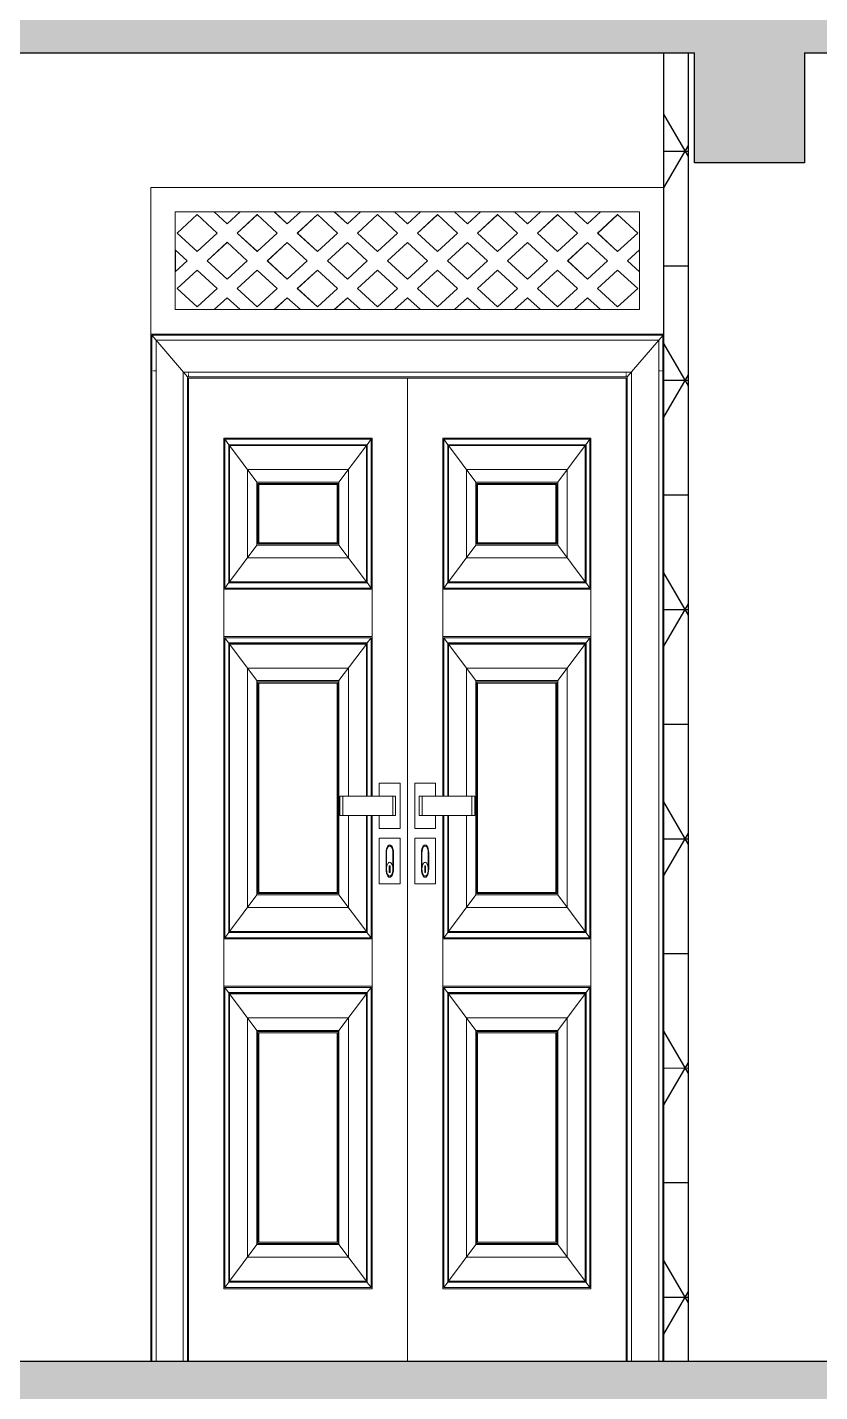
# Model space of a CAD drawing. Header units: inches. Extents: x -5142662 to -4941318, y -3361958 to -3160563.
# Drawn here: x -5010167.6 to -5010102.7, y -3261197.1 to -3261085.5 of the extents above; entities that cross this region are included whole.
import ezdxf

# ---------------------------------------------------------------- set-up
doc = ezdxf.new("R2010")
doc.units = ezdxf.units.IN
doc.header["$LTSCALE"] = 2
doc.header["$MEASUREMENT"] = 0
doc.linetypes.add('CENTER', pattern=[2, 1.25, -0.25, 0.25, -0.25])
doc.layers.get('0').update_dxf_attribs({"linetype": 'CONTINUOUS'})
doc.layers.add('A-Hatch', color=7, linetype='CONTINUOUS')
for name, color, linetype, lineweight in [('Annotate-Bold.w', 187, 'CONTINUOUS', 18), ('Door-Window', 47, 'CONTINUOUS', 15), ('F-FURNITURE', 30, 'CONTINUOUS', 13), ('HACTH', 253, 'CONTINUOUS', 5)]:
    doc.layers.add(name, color=color, linetype=linetype, lineweight=lineweight)
pattern_1 = [(50, (66424.3177, -1792.5383), (7.172601826, -0.62752135), [0.75, -8.25]), (355, (66424.318, -1792.538), (-1.387513336, 7.521921337), [0.6, -6.6]), (100.45144446, (66424.9154, -1792.5906), (5.785088467, 6.89439991), [0.63740192, -7.01142112]), (46.1842, (66424.318, -1790.538), (10.672413307, -1.655192808), [1.125, -12.375]), (96.63563549, (66425.207, -1790.676), (9.346619457, 9.741186008), [0.95610342, -10.5171376]), (351.184164, (66424.318, -1790.538), (9.34661945, 9.741186003), [0.9, -9.90000001]), (21, (66425.3177, -1791.0383), (5.969070521, -4.0261889067), [0.75, -8.25]), (326, (66425.318, -1791.038), (2.433153319, 7.2515004505), [0.6, -6.6]), (71.45144474, (66425.815, -1791.374), (8.402223767, 3.225311528), [0.6374019, -7.01142112]), (37.5, (66424.3177, -1792.5383), (0.1215985532, 3.3289385383), [0, -6.52, 0, -6.7, 0, -6.625]), (7.5, (66424.3177, -1792.5383), (2.6306953744, 3.9441171188), [0, -3.82, 0, -6.37, 0, -2.525]), (327.5, (66422.0877, -1792.5383), (5.3382243617, -0.2255487173), [0, -2.5, 0, -7.8, 0, -10.35]), (317.5, (66421.0877, -1792.5383), (5.8318616934, 1.0010498233), [0, -3.25, 0, -5.18, 0, -7.35])]

msp = doc.modelspace()

# ---------------------------------------------------------------- hatches: boundary and pattern name
at = {"layer": 'A-Hatch', "transparency": 33554661}
h = msp.add_hatch(dxfattribs=at)
h.set_pattern_fill('NET3', color=256, scale=75)
h.set_pattern_definition([(0, (66424.318, -1792.538), (0, 9.375), []), (60, (66424.318, -1792.538), (-8.11898816, 4.6875), []), (120, (66424.318, -1792.538), (-8.11898816, -4.6875), [])])
h.paths.add_polyline_path([(-5010113.49, -3261087.63), (-5010115.49, -3261087.63), (-5010115.49, -3261194.63), (-5010113.49, -3261194.63)])
at = {"layer": 'Door-Window', "linetype": 'ByBlock'}
h = msp.add_hatch(dxfattribs=at)
h.set_pattern_fill('AR-CONC', color=256)
h.set_pattern_definition(pattern_1)
h.paths.add_polyline_path([(-5010244.49, -3261087.63), (-5010244.49, -3261096.63), (-5010235.49, -3261096.63), (-5010235.49, -3261087.63), (-5010115.49, -3261087.63), (-5010112.99, -3261087.63), (-5010112.99, -3261096.63), (-5010103.99, -3261096.63), (-5010103.99, -3261087.63), (-5010078.95, -3261087.63), (-5009998.95, -3261031.63), (-5009955.46, -3261031.63), (-5009955.46, -3261026.63), (-5010010.52, -3261026.63), (-5010010.52, -3261033.63), (-5010020.52, -3261033.63), (-5010020.52, -3261040.63), (-5010030.52, -3261040.63), (-5010030.52, -3261047.63), (-5010040.52, -3261047.63), (-5010040.52, -3261054.63), (-5010050.52, -3261054.63), (-5010050.52, -3261061.63), (-5010060.52, -3261061.63), (-5010060.52, -3261068.63), (-5010070.52, -3261068.63), (-5010070.52, -3261075.63), (-5010080.52, -3261075.63), (-5010080.52, -3261082.63), (-5010115.49, -3261082.63), (-5010262.49, -3261082.63), (-5010262.49, -3261087.63)])
h = msp.add_hatch(dxfattribs=at)
h.set_pattern_fill('AR-CONC', color=256)
h.set_pattern_definition(pattern_1)
h.paths.add_polyline_path([(-5010235.49, -3261199.63), (-5010112.99, -3261199.63), (-5010112.99, -3261208.63), (-5010103.99, -3261208.63), (-5010103.99, -3261199.63), (-5010078.95, -3261199.63), (-5009998.95, -3261143.63), (-5009955.46, -3261143.63), (-5009955.46, -3261138.63), (-5010010.52, -3261138.63), (-5010010.52, -3261145.63), (-5010020.52, -3261145.63), (-5010020.52, -3261152.63), (-5010030.52, -3261152.63), (-5010030.52, -3261159.63), (-5010040.52, -3261159.63), (-5010040.52, -3261166.63), (-5010050.52, -3261166.63), (-5010050.52, -3261173.63), (-5010060.52, -3261173.63), (-5010060.52, -3261180.63), (-5010070.52, -3261180.63), (-5010070.52, -3261187.63), (-5010080.52, -3261187.63), (-5010080.52, -3261194.63), (-5010244.49, -3261194.63), (-5010244.49, -3261208.63), (-5010235.49, -3261208.63)])

# ---------------------------------------------------------------- linework, layer by layer
at = {"ltscale": 0.5}
for p, q in [((-5010235.49, -3261087.63), (-5010115.49, -3261087.63)), ((-5010115.49, -3261194.63), (-5010115.49, -3261087.63)), ((-5010115.49, -3261087.63), (-5010112.99, -3261087.63)), ((-5010113.49, -3261194.63), (-5010113.49, -3261087.63)), ((-5010103.99, -3261087.63), (-5010078.95, -3261087.63)), ((-5010244.49, -3261194.63), (-5010080.52, -3261194.63))]:
    msp.add_line(p, q, dxfattribs=at)
msp.add_lwpolyline([(-5010103.99, -3261087.63), (-5010103.99, -3261096.63), (-5010112.99, -3261096.63), (-5010112.99, -3261087.63)], dxfattribs=at)
at = {"layer": 'Annotate-Bold.w', "linetype": 'CENTER', "ltscale": 0.01}
msp.add_line((-5010301.03, -3261194.63), (-5009912.27, -3261194.63), dxfattribs=at)
at = {"layer": 'F-FURNITURE'}
for p, q in [((-5010157.49, -3261194.63), (-5010157.49, -3261098.63)), ((-5010157.49, -3261098.63), (-5010115.49, -3261098.63)), ((-5010155.49, -3261103.74), (-5010155.49, -3261100.63)), ((-5010155.49, -3261100.63), (-5010152.3, -3261100.63)), ((-5010151.24, -3261101.62), (-5010152.3, -3261100.63)), ((-5010152.3, -3261100.63), (-5010152.3, -3261100.63)), ((-5010151.23, -3261101.61), (-5010152.3, -3261100.63)), ((-5010150.17, -3261100.63), (-5010152.3, -3261100.63)), ((-5010150.17, -3261100.63), (-5010151.24, -3261101.62)), ((-5010150.17, -3261100.63), (-5010147.39, -3261100.64)), ((-5010146.32, -3261101.62), (-5010147.39, -3261100.64)), ((-5010147.39, -3261100.64), (-5010147.38, -3261100.64)), ((-5010146.32, -3261101.61), (-5010147.38, -3261100.64)), ((-5010145.25, -3261100.64), (-5010147.38, -3261100.64)), ((-5010145.25, -3261100.64), (-5010146.32, -3261101.62)), ((-5010145.25, -3261100.64), (-5010142.47, -3261100.64)), ((-5010141.4, -3261101.62), (-5010142.47, -3261100.64)), ((-5010142.47, -3261100.64), (-5010142.46, -3261100.64)), ((-5010141.4, -3261101.61), (-5010142.46, -3261100.64)), ((-5010140.34, -3261100.64), (-5010142.46, -3261100.64)), ((-5010140.34, -3261100.64), (-5010141.4, -3261101.62)), ((-5010140.34, -3261100.64), (-5010137.55, -3261100.64)), ((-5010136.49, -3261101.62), (-5010137.55, -3261100.64)), ((-5010137.55, -3261100.64), (-5010137.55, -3261100.64)), ((-5010136.48, -3261101.61), (-5010137.55, -3261100.64)), ((-5010135.42, -3261100.64), (-5010137.55, -3261100.64)), ((-5010135.42, -3261100.64), (-5010136.49, -3261101.62)), ((-5010135.42, -3261100.64), (-5010132.64, -3261100.64)), ((-5010131.57, -3261101.62), (-5010132.64, -3261100.64)), ((-5010132.64, -3261100.64), (-5010132.63, -3261100.64)), ((-5010131.57, -3261101.61), (-5010132.63, -3261100.64)), ((-5010130.51, -3261100.64), (-5010132.63, -3261100.64)), ((-5010130.51, -3261100.64), (-5010131.57, -3261101.62)), ((-5010130.51, -3261100.64), (-5010127.72, -3261100.64)), ((-5010126.66, -3261101.62), (-5010127.72, -3261100.64)), ((-5010126.65, -3261101.61), (-5010127.72, -3261100.64)), ((-5010127.72, -3261100.64), (-5010127.72, -3261100.64)), ((-5010125.59, -3261100.64), (-5010127.72, -3261100.64)), ((-5010125.59, -3261100.64), (-5010126.66, -3261101.62)), ((-5010125.59, -3261100.64), (-5010122.81, -3261100.64)), ((-5010121.74, -3261101.62), (-5010122.81, -3261100.64)), ((-5010122.81, -3261100.64), (-5010122.8, -3261100.64)), ((-5010121.74, -3261101.62), (-5010122.8, -3261100.64)), ((-5010120.67, -3261100.64), (-5010122.8, -3261100.64)), ((-5010120.67, -3261100.64), (-5010121.74, -3261101.62)), ((-5010117.49, -3261100.63), (-5010120.67, -3261100.64)), ((-5010120.67, -3261100.64), (-5010120.67, -3261100.64)), ((-5010120.67, -3261100.64), (-5010117.49, -3261100.64)), ((-5010117.49, -3261100.64), (-5010117.49, -3261100.63)), ((-5010117.49, -3261100.64), (-5010117.49, -3261103.74)), ((-5010155.33, -3261102.37), (-5010153.69, -3261100.86)), ((-5010155.33, -3261102.37), (-5010153.69, -3261100.86)), ((-5010153.69, -3261100.86), (-5010152.06, -3261102.37)), ((-5010150.42, -3261102.37), (-5010148.78, -3261100.86)), ((-5010150.41, -3261102.37), (-5010148.77, -3261100.86)), ((-5010148.78, -3261100.86), (-5010147.14, -3261102.37)), ((-5010145.5, -3261102.37), (-5010143.86, -3261100.86)), ((-5010145.49, -3261102.37), (-5010143.86, -3261100.86)), ((-5010143.86, -3261100.86), (-5010142.22, -3261102.37)), ((-5010140.58, -3261102.37), (-5010138.95, -3261100.86)), ((-5010140.58, -3261102.37), (-5010138.94, -3261100.86)), ((-5010138.95, -3261100.86), (-5010137.31, -3261102.37)), ((-5010135.67, -3261102.37), (-5010134.03, -3261100.86)), ((-5010135.66, -3261102.37), (-5010134.03, -3261100.87)), ((-5010134.03, -3261100.86), (-5010132.39, -3261102.37)), ((-5010130.75, -3261102.37), (-5010129.11, -3261100.86)), ((-5010130.75, -3261102.37), (-5010129.11, -3261100.87)), ((-5010129.11, -3261100.86), (-5010127.48, -3261102.37)), ((-5010125.84, -3261102.37), (-5010124.2, -3261100.86)), ((-5010125.83, -3261102.37), (-5010124.19, -3261100.87)), ((-5010124.2, -3261100.86), (-5010122.56, -3261102.37)), ((-5010120.92, -3261102.37), (-5010119.28, -3261100.86)), ((-5010120.91, -3261102.37), (-5010119.28, -3261100.87)), ((-5010119.28, -3261100.86), (-5010117.64, -3261102.37)), ((-5010153.69, -3261103.88), (-5010155.33, -3261102.37)), ((-5010155.33, -3261102.37), (-5010155.33, -3261102.37)), ((-5010153.69, -3261103.88), (-5010155.33, -3261102.37)), ((-5010152.06, -3261102.37), (-5010153.69, -3261103.88)), ((-5010148.78, -3261103.88), (-5010150.42, -3261102.37)), ((-5010150.42, -3261102.37), (-5010150.41, -3261102.37)), ((-5010148.77, -3261103.88), (-5010150.41, -3261102.37)), ((-5010147.14, -3261102.37), (-5010148.78, -3261103.88)), ((-5010143.86, -3261103.88), (-5010145.5, -3261102.37)), ((-5010145.5, -3261102.37), (-5010145.49, -3261102.37)), ((-5010143.86, -3261103.88), (-5010145.49, -3261102.37)), ((-5010142.22, -3261102.37), (-5010143.86, -3261103.88)), ((-5010138.95, -3261103.88), (-5010140.58, -3261102.37)), ((-5010140.58, -3261102.37), (-5010140.58, -3261102.37)), ((-5010138.94, -3261103.88), (-5010140.58, -3261102.37)), ((-5010137.31, -3261102.37), (-5010138.95, -3261103.88)), ((-5010134.03, -3261103.88), (-5010135.67, -3261102.37)), ((-5010135.67, -3261102.37), (-5010135.66, -3261102.37)), ((-5010134.03, -3261103.88), (-5010135.66, -3261102.37)), ((-5010132.39, -3261102.37), (-5010134.03, -3261103.88)), ((-5010129.11, -3261103.88), (-5010130.75, -3261102.37)), ((-5010129.11, -3261103.88), (-5010130.75, -3261102.37)), ((-5010130.75, -3261102.37), (-5010130.75, -3261102.37)), ((-5010127.48, -3261102.37), (-5010129.11, -3261103.88)), ((-5010124.2, -3261103.88), (-5010125.84, -3261102.37)), ((-5010125.84, -3261102.37), (-5010125.83, -3261102.37)), ((-5010124.2, -3261103.88), (-5010125.83, -3261102.37)), ((-5010122.56, -3261102.37), (-5010124.2, -3261103.88)), ((-5010119.28, -3261103.88), (-5010120.92, -3261102.37)), ((-5010120.92, -3261102.37), (-5010120.91, -3261102.37)), ((-5010119.28, -3261103.88), (-5010120.91, -3261102.37)), ((-5010117.64, -3261102.37), (-5010119.28, -3261103.88)), ((-5010155.49, -3261108.63), (-5010155.49, -3261103.74)), ((-5010155.49, -3261103.74), (-5010154.51, -3261104.63)), ((-5010155.46, -3261103.76), (-5010155.46, -3261105.51)), ((-5010152.87, -3261104.63), (-5010151.24, -3261103.12)), ((-5010152.87, -3261104.63), (-5010151.23, -3261103.13)), ((-5010151.24, -3261103.12), (-5010149.6, -3261104.63)), ((-5010147.96, -3261104.63), (-5010146.32, -3261103.13)), ((-5010147.95, -3261104.63), (-5010146.32, -3261103.13)), ((-5010146.32, -3261103.13), (-5010144.68, -3261104.63)), ((-5010143.04, -3261104.63), (-5010141.4, -3261103.13)), ((-5010143.04, -3261104.63), (-5010141.4, -3261103.13)), ((-5010141.4, -3261103.13), (-5010139.77, -3261104.63)), ((-5010138.13, -3261104.63), (-5010136.49, -3261103.13)), ((-5010138.12, -3261104.63), (-5010136.49, -3261103.13)), ((-5010136.49, -3261103.13), (-5010134.85, -3261104.63)), ((-5010133.21, -3261104.63), (-5010131.57, -3261103.13)), ((-5010133.2, -3261104.63), (-5010131.57, -3261103.13)), ((-5010131.57, -3261103.13), (-5010129.93, -3261104.64)), ((-5010128.29, -3261104.64), (-5010126.66, -3261103.13)), ((-5010128.29, -3261104.64), (-5010126.65, -3261103.13)), ((-5010126.66, -3261103.13), (-5010125.02, -3261104.64)), ((-5010123.38, -3261104.64), (-5010121.74, -3261103.13)), ((-5010123.37, -3261104.64), (-5010121.74, -3261103.13)), ((-5010121.74, -3261103.13), (-5010120.1, -3261104.64)), ((-5010118.46, -3261104.64), (-5010117.49, -3261103.74)), ((-5010118.46, -3261104.64), (-5010117.49, -3261103.74)), ((-5010117.49, -3261105.53), (-5010117.49, -3261103.74)), ((-5010117.49, -3261103.74), (-5010117.49, -3261103.74)), ((-5010154.51, -3261104.63), (-5010155.49, -3261105.53)), ((-5010151.24, -3261106.14), (-5010152.87, -3261104.63)), ((-5010152.87, -3261104.63), (-5010152.87, -3261104.63)), ((-5010151.23, -3261106.14), (-5010152.87, -3261104.63)), ((-5010149.6, -3261104.63), (-5010151.24, -3261106.14)), ((-5010146.32, -3261106.14), (-5010147.96, -3261104.63)), ((-5010147.96, -3261104.63), (-5010147.95, -3261104.63)), ((-5010146.32, -3261106.14), (-5010147.95, -3261104.63)), ((-5010144.68, -3261104.63), (-5010146.32, -3261106.14)), ((-5010141.4, -3261106.14), (-5010143.04, -3261104.63)), ((-5010143.04, -3261104.63), (-5010143.04, -3261104.63)), ((-5010141.4, -3261106.14), (-5010143.04, -3261104.63)), ((-5010139.77, -3261104.63), (-5010141.4, -3261106.14)), ((-5010136.49, -3261106.14), (-5010138.13, -3261104.63)), ((-5010138.13, -3261104.63), (-5010138.12, -3261104.63)), ((-5010136.49, -3261106.14), (-5010138.12, -3261104.63)), ((-5010134.85, -3261104.63), (-5010136.49, -3261106.14)), ((-5010131.57, -3261106.14), (-5010133.21, -3261104.63)), ((-5010133.21, -3261104.63), (-5010133.2, -3261104.63)), ((-5010131.57, -3261106.14), (-5010133.2, -3261104.63)), ((-5010129.93, -3261104.64), (-5010131.57, -3261106.14)), ((-5010126.66, -3261106.14), (-5010128.29, -3261104.64)), ((-5010128.29, -3261104.64), (-5010128.29, -3261104.64)), ((-5010126.65, -3261106.14), (-5010128.29, -3261104.64)), ((-5010125.02, -3261104.64), (-5010126.66, -3261106.14)), ((-5010121.74, -3261106.14), (-5010123.38, -3261104.64)), ((-5010123.38, -3261104.64), (-5010123.37, -3261104.64)), ((-5010121.74, -3261106.14), (-5010123.37, -3261104.64)), ((-5010120.1, -3261104.64), (-5010121.74, -3261106.14)), ((-5010117.49, -3261105.53), (-5010118.46, -3261104.64)), ((-5010117.49, -3261105.53), (-5010118.46, -3261104.64)), ((-5010118.46, -3261104.64), (-5010118.46, -3261104.64)), ((-5010155.33, -3261106.9), (-5010153.69, -3261105.39)), ((-5010155.33, -3261106.9), (-5010153.69, -3261105.39)), ((-5010153.69, -3261105.39), (-5010152.06, -3261106.9)), ((-5010150.42, -3261106.9), (-5010148.78, -3261105.39)), ((-5010150.41, -3261106.9), (-5010148.78, -3261105.39)), ((-5010148.78, -3261105.39), (-5010147.14, -3261106.9)), ((-5010145.5, -3261106.9), (-5010143.86, -3261105.39)), ((-5010145.49, -3261106.9), (-5010143.86, -3261105.39)), ((-5010143.86, -3261105.39), (-5010142.22, -3261106.9)), ((-5010140.58, -3261106.9), (-5010138.95, -3261105.39)), ((-5010140.58, -3261106.9), (-5010138.94, -3261105.39)), ((-5010138.95, -3261105.39), (-5010137.31, -3261106.9)), ((-5010135.67, -3261106.9), (-5010134.03, -3261105.39)), ((-5010135.66, -3261106.9), (-5010134.03, -3261105.39)), ((-5010134.03, -3261105.39), (-5010132.39, -3261106.9)), ((-5010130.75, -3261106.9), (-5010129.11, -3261105.39)), ((-5010130.75, -3261106.9), (-5010129.11, -3261105.39)), ((-5010129.11, -3261105.39), (-5010127.48, -3261106.9)), ((-5010125.84, -3261106.9), (-5010124.2, -3261105.39)), ((-5010125.83, -3261106.9), (-5010124.2, -3261105.39)), ((-5010124.2, -3261105.39), (-5010122.56, -3261106.9)), ((-5010120.92, -3261106.9), (-5010119.28, -3261105.39)), ((-5010120.92, -3261106.9), (-5010119.28, -3261105.39)), ((-5010119.28, -3261105.39), (-5010117.64, -3261106.9)), ((-5010117.49, -3261105.53), (-5010117.49, -3261108.63)), ((-5010117.49, -3261105.53), (-5010117.49, -3261105.53)), ((-5010153.69, -3261108.41), (-5010155.33, -3261106.9)), ((-5010153.69, -3261108.4), (-5010155.33, -3261106.9)), ((-5010155.33, -3261106.9), (-5010155.33, -3261106.9)), ((-5010152.06, -3261106.9), (-5010153.69, -3261108.41)), ((-5010148.78, -3261108.41), (-5010150.42, -3261106.9)), ((-5010150.42, -3261106.9), (-5010150.41, -3261106.9)), ((-5010148.78, -3261108.4), (-5010150.41, -3261106.9)), ((-5010147.14, -3261106.9), (-5010148.78, -3261108.41)), ((-5010143.86, -3261108.41), (-5010145.5, -3261106.9)), ((-5010145.5, -3261106.9), (-5010145.49, -3261106.9)), ((-5010143.86, -3261108.4), (-5010145.49, -3261106.9)), ((-5010142.22, -3261106.9), (-5010143.86, -3261108.41)), ((-5010138.95, -3261108.41), (-5010140.58, -3261106.9)), ((-5010138.94, -3261108.4), (-5010140.58, -3261106.9)), ((-5010140.58, -3261106.9), (-5010140.58, -3261106.9)), ((-5010137.31, -3261106.9), (-5010138.95, -3261108.41)), ((-5010134.03, -3261108.41), (-5010135.67, -3261106.9)), ((-5010135.67, -3261106.9), (-5010135.66, -3261106.9)), ((-5010134.03, -3261108.4), (-5010135.66, -3261106.9)), ((-5010132.39, -3261106.9), (-5010134.03, -3261108.41)), ((-5010129.11, -3261108.41), (-5010130.75, -3261106.9)), ((-5010130.75, -3261106.9), (-5010130.75, -3261106.9)), ((-5010129.11, -3261108.4), (-5010130.75, -3261106.9)), ((-5010127.48, -3261106.9), (-5010129.11, -3261108.41)), ((-5010124.2, -3261108.41), (-5010125.84, -3261106.9)), ((-5010125.84, -3261106.9), (-5010125.83, -3261106.9)), ((-5010124.2, -3261108.4), (-5010125.83, -3261106.9)), ((-5010122.56, -3261106.9), (-5010124.2, -3261108.41)), ((-5010119.28, -3261108.41), (-5010120.92, -3261106.9)), ((-5010119.28, -3261108.41), (-5010120.92, -3261106.9)), ((-5010120.92, -3261106.9), (-5010120.92, -3261106.9)), ((-5010117.64, -3261106.9), (-5010119.28, -3261108.41)), ((-5010155.49, -3261108.63), (-5010155.49, -3261108.63)), ((-5010155.49, -3261108.63), (-5010155.46, -3261108.63)), ((-5010152.3, -3261108.63), (-5010155.49, -3261108.63)), ((-5010155.46, -3261108.63), (-5010155.46, -3261108.63)), ((-5010155.46, -3261108.63), (-5010152.3, -3261108.63)), ((-5010152.3, -3261108.63), (-5010151.24, -3261107.65)), ((-5010152.3, -3261108.63), (-5010151.23, -3261107.65)), ((-5010152.3, -3261108.63), (-5010152.3, -3261108.63)), ((-5010152.3, -3261108.63), (-5010150.17, -3261108.63)), ((-5010151.24, -3261107.65), (-5010150.17, -3261108.63)), ((-5010147.39, -3261108.63), (-5010150.17, -3261108.63)), ((-5010147.39, -3261108.63), (-5010146.32, -3261107.65)), ((-5010147.39, -3261108.63), (-5010147.38, -3261108.63)), ((-5010147.38, -3261108.63), (-5010146.32, -3261107.65)), ((-5010147.38, -3261108.63), (-5010145.25, -3261108.63)), ((-5010146.32, -3261107.65), (-5010145.25, -3261108.63)), ((-5010142.47, -3261108.63), (-5010145.25, -3261108.63)), ((-5010142.47, -3261108.63), (-5010141.4, -3261107.65)), ((-5010142.46, -3261108.63), (-5010142.47, -3261108.63)), ((-5010142.46, -3261108.63), (-5010141.4, -3261107.65)), ((-5010142.46, -3261108.63), (-5010140.34, -3261108.63)), ((-5010141.4, -3261107.65), (-5010140.34, -3261108.63)), ((-5010137.55, -3261108.63), (-5010140.34, -3261108.63)), ((-5010137.55, -3261108.63), (-5010136.49, -3261107.65)), ((-5010137.55, -3261108.63), (-5010136.49, -3261107.65)), ((-5010137.55, -3261108.63), (-5010137.55, -3261108.63)), ((-5010137.55, -3261108.63), (-5010135.42, -3261108.63)), ((-5010136.49, -3261107.65), (-5010135.42, -3261108.63)), ((-5010132.64, -3261108.63), (-5010135.42, -3261108.63)), ((-5010132.64, -3261108.63), (-5010131.57, -3261107.65)), ((-5010132.63, -3261108.63), (-5010132.64, -3261108.63)), ((-5010132.63, -3261108.63), (-5010131.57, -3261107.66)), ((-5010132.63, -3261108.63), (-5010130.51, -3261108.63)), ((-5010131.57, -3261107.65), (-5010130.51, -3261108.63)), ((-5010127.72, -3261108.63), (-5010130.51, -3261108.63)), ((-5010127.72, -3261108.63), (-5010126.66, -3261107.65)), ((-5010127.72, -3261108.63), (-5010126.65, -3261107.66)), ((-5010127.72, -3261108.63), (-5010127.72, -3261108.63)), ((-5010127.72, -3261108.63), (-5010125.59, -3261108.63)), ((-5010126.66, -3261107.65), (-5010125.59, -3261108.63)), ((-5010122.81, -3261108.63), (-5010125.59, -3261108.63)), ((-5010122.81, -3261108.63), (-5010121.74, -3261107.65)), ((-5010122.8, -3261108.63), (-5010122.81, -3261108.63)), ((-5010122.8, -3261108.63), (-5010121.74, -3261107.66)), ((-5010122.8, -3261108.63), (-5010120.67, -3261108.63)), ((-5010121.74, -3261107.65), (-5010120.67, -3261108.63)), ((-5010117.49, -3261108.63), (-5010120.67, -3261108.63)), ((-5010157.49, -3261110.63), (-5010115.49, -3261110.63)), ((-5010157.42, -3261194.63), (-5010157.42, -3261110.71)), ((-5010157.42, -3261110.71), (-5010115.55, -3261110.71)), ((-5010157.42, -3261110.71), (-5010154.49, -3261114.13)), ((-5010157.4, -3261110.73), (-5010115.57, -3261110.73)), ((-5010157.4, -3261113.63), (-5010157.4, -3261110.73)), ((-5010115.55, -3261110.71), (-5010118.49, -3261114.13)), ((-5010115.57, -3261110.73), (-5010115.57, -3261194.63)), ((-5010115.55, -3261110.71), (-5010115.55, -3261194.63)), ((-5010157.06, -3261194.63), (-5010157.06, -3261111.13)), ((-5010157.06, -3261111.13), (-5010115.92, -3261111.13)), ((-5010115.92, -3261111.13), (-5010115.92, -3261194.63)), ((-5010157.4, -3261113.63), (-5010157.35, -3261113.63)), ((-5010157.4, -3261194.63), (-5010157.4, -3261113.63)), ((-5010157.31, -3261113.63), (-5010157.26, -3261113.63)), ((-5010157.21, -3261113.63), (-5010157.11, -3261113.63)), ((-5010154.83, -3261194.63), (-5010154.83, -3261113.73)), ((-5010154.83, -3261113.73), (-5010118.15, -3261113.73)), ((-5010154.49, -3261194.63), (-5010154.49, -3261114.13)), ((-5010154.49, -3261114.13), (-5010118.49, -3261114.13)), ((-5010154.4, -3261113.73), (-5010154.4, -3261113.79)), ((-5010154.4, -3261113.84), (-5010154.4, -3261113.89)), ((-5010154.4, -3261113.94), (-5010154.4, -3261114.02)), ((-5010154.4, -3261114.05), (-5010154.4, -3261114.13)), ((-5010118.57, -3261113.73), (-5010118.57, -3261113.79)), ((-5010118.57, -3261113.84), (-5010118.57, -3261113.89)), ((-5010118.57, -3261113.94), (-5010118.57, -3261114.02)), ((-5010118.57, -3261114.05), (-5010118.57, -3261114.13)), ((-5010118.49, -3261114.13), (-5010118.49, -3261194.63)), ((-5010118.15, -3261113.73), (-5010118.15, -3261194.63)), ((-5010115.92, -3261113.63), (-5010115.82, -3261113.63)), ((-5010115.77, -3261113.63), (-5010115.72, -3261113.63)), ((-5010115.67, -3261113.63), (-5010115.6, -3261113.63)), ((-5010154.4, -3261194.63), (-5010154.4, -3261114.23)), ((-5010154.4, -3261114.23), (-5010118.57, -3261114.23)), ((-5010136.49, -3261194.63), (-5010136.49, -3261114.23)), ((-5010118.57, -3261114.23), (-5010118.57, -3261194.63)), ((-5010151.51, -3261160.1), (-5010151.51, -3261119.13)), ((-5010139.38, -3261119.13), (-5010151.51, -3261119.13)), ((-5010151.43, -3261131.4), (-5010151.43, -3261119.23)), ((-5010151.43, -3261119.23), (-5010139.46, -3261119.23)), ((-5010151.43, -3261119.23), (-5010151.1, -3261119.68)), ((-5010151.1, -3261130.96), (-5010151.1, -3261119.68)), ((-5010151.1, -3261119.68), (-5010139.79, -3261119.68)), ((-5010151.04, -3261130.88), (-5010151.04, -3261119.75)), ((-5010151.04, -3261119.75), (-5010139.85, -3261119.75)), ((-5010148.8, -3261122.74), (-5010151.04, -3261119.75)), ((-5010139.85, -3261119.75), (-5010142.09, -3261122.74)), ((-5010139.85, -3261119.75), (-5010139.85, -3261130.88)), ((-5010139.79, -3261119.68), (-5010139.46, -3261119.23)), ((-5010139.79, -3261119.68), (-5010139.79, -3261130.96)), ((-5010139.77, -3261119.65), (-5010139.77, -3261130.98)), ((-5010139.46, -3261119.23), (-5010139.46, -3261131.4)), ((-5010139.38, -3261119.13), (-5010139.38, -3261148.41)), ((-5010133.59, -3261148.41), (-5010133.59, -3261119.13)), ((-5010121.47, -3261119.13), (-5010133.59, -3261119.13)), ((-5010133.52, -3261131.4), (-5010133.52, -3261119.23)), ((-5010133.52, -3261119.23), (-5010121.55, -3261119.23)), ((-5010133.52, -3261119.23), (-5010133.18, -3261119.68)), ((-5010133.18, -3261130.96), (-5010133.18, -3261119.68)), ((-5010133.18, -3261119.68), (-5010121.88, -3261119.68)), ((-5010133.13, -3261130.88), (-5010133.13, -3261119.75)), ((-5010133.13, -3261119.75), (-5010121.93, -3261119.75)), ((-5010130.89, -3261122.74), (-5010133.13, -3261119.75)), ((-5010121.93, -3261119.75), (-5010124.17, -3261122.74)), ((-5010121.93, -3261119.75), (-5010121.93, -3261130.88)), ((-5010121.88, -3261119.68), (-5010121.55, -3261119.23)), ((-5010121.88, -3261119.68), (-5010121.88, -3261130.96)), ((-5010121.86, -3261119.65), (-5010121.86, -3261130.98)), ((-5010121.55, -3261119.23), (-5010121.55, -3261131.4)), ((-5010121.47, -3261119.13), (-5010121.47, -3261160.1)), ((-5010141.31, -3261121.71), (-5010149.58, -3261121.71)), ((-5010149.58, -3261121.71), (-5010149.58, -3261128.92)), ((-5010141.31, -3261128.92), (-5010141.31, -3261121.71)), ((-5010123.4, -3261121.71), (-5010131.66, -3261121.71)), ((-5010131.66, -3261121.71), (-5010131.66, -3261128.92)), ((-5010123.4, -3261128.92), (-5010123.4, -3261121.71)), ((-5010142.09, -3261122.74), (-5010148.8, -3261122.74)), ((-5010148.8, -3261122.74), (-5010148.8, -3261127.89)), ((-5010148.73, -3261122.84), (-5010148.73, -3261127.79)), ((-5010142.16, -3261122.84), (-5010148.73, -3261122.84)), ((-5010148.65, -3261122.94), (-5010148.65, -3261127.69)), ((-5010142.24, -3261122.94), (-5010148.65, -3261122.94)), ((-5010142.24, -3261127.69), (-5010142.24, -3261122.94)), ((-5010142.16, -3261127.79), (-5010142.16, -3261122.84)), ((-5010142.09, -3261127.89), (-5010142.09, -3261122.74)), ((-5010124.17, -3261122.74), (-5010130.89, -3261122.74)), ((-5010130.89, -3261122.74), (-5010130.89, -3261127.89)), ((-5010130.81, -3261122.84), (-5010130.81, -3261127.79)), ((-5010124.25, -3261122.84), (-5010130.81, -3261122.84)), ((-5010130.74, -3261122.94), (-5010130.74, -3261127.69)), ((-5010124.33, -3261122.94), (-5010130.74, -3261122.94)), ((-5010124.33, -3261127.69), (-5010124.33, -3261122.94)), ((-5010124.25, -3261127.79), (-5010124.25, -3261122.84)), ((-5010124.17, -3261127.89), (-5010124.17, -3261122.74)), ((-5010151.04, -3261130.88), (-5010148.8, -3261127.89)), ((-5010148.8, -3261127.89), (-5010142.09, -3261127.89)), ((-5010148.73, -3261127.79), (-5010142.16, -3261127.79)), ((-5010148.65, -3261127.69), (-5010142.24, -3261127.69)), ((-5010142.09, -3261127.89), (-5010139.85, -3261130.88)), ((-5010133.13, -3261130.88), (-5010130.89, -3261127.89)), ((-5010130.89, -3261127.89), (-5010124.17, -3261127.89)), ((-5010130.81, -3261127.79), (-5010124.25, -3261127.79)), ((-5010130.74, -3261127.69), (-5010124.33, -3261127.69)), ((-5010124.17, -3261127.89), (-5010121.93, -3261130.88)), ((-5010149.58, -3261128.92), (-5010141.31, -3261128.92)), ((-5010131.66, -3261128.92), (-5010123.4, -3261128.92)), ((-5010151.43, -3261131.4), (-5010151.1, -3261130.96)), ((-5010139.79, -3261130.96), (-5010151.1, -3261130.96)), ((-5010139.85, -3261130.88), (-5010151.04, -3261130.88)), ((-5010139.46, -3261131.4), (-5010139.79, -3261130.96)), ((-5010133.52, -3261131.4), (-5010133.18, -3261130.96)), ((-5010121.88, -3261130.96), (-5010133.18, -3261130.96)), ((-5010121.93, -3261130.88), (-5010133.13, -3261130.88)), ((-5010121.55, -3261131.4), (-5010121.88, -3261130.96)), ((-5010139.38, -3261131.5), (-5010151.51, -3261131.5)), ((-5010139.46, -3261131.4), (-5010151.43, -3261131.4)), ((-5010139.77, -3261130.98), (-5010151.12, -3261130.98)), ((-5010121.47, -3261131.5), (-5010133.59, -3261131.5)), ((-5010121.55, -3261131.4), (-5010133.52, -3261131.4)), ((-5010121.86, -3261130.98), (-5010133.21, -3261130.98)), ((-5010139.38, -3261135.37), (-5010151.51, -3261135.37)), ((-5010121.47, -3261135.37), (-5010133.59, -3261135.37)), ((-5010151.43, -3261160), (-5010151.43, -3261135.47)), ((-5010151.43, -3261135.47), (-5010139.46, -3261135.47)), ((-5010151.43, -3261135.47), (-5010151.12, -3261135.88)), ((-5010151.12, -3261135.88), (-5010139.77, -3261135.88)), ((-5010151.12, -3261135.88), (-5010151.1, -3261135.9)), ((-5010151.1, -3261159.57), (-5010151.1, -3261135.9)), ((-5010151.1, -3261135.9), (-5010139.79, -3261135.9)), ((-5010148.8, -3261138.97), (-5010151.04, -3261135.98)), ((-5010151.04, -3261159.49), (-5010151.04, -3261135.98)), ((-5010151.04, -3261135.98), (-5010139.85, -3261135.98)), ((-5010139.85, -3261135.98), (-5010142.09, -3261138.97)), ((-5010139.85, -3261135.98), (-5010139.85, -3261148.41)), ((-5010139.77, -3261135.88), (-5010139.79, -3261135.9)), ((-5010139.79, -3261135.9), (-5010139.79, -3261148.41)), ((-5010139.46, -3261135.47), (-5010139.77, -3261135.88)), ((-5010139.77, -3261135.88), (-5010139.77, -3261148.41)), ((-5010139.46, -3261135.47), (-5010139.46, -3261148.41)), ((-5010133.52, -3261148.41), (-5010133.52, -3261135.47)), ((-5010133.52, -3261135.47), (-5010121.55, -3261135.47)), ((-5010133.52, -3261135.47), (-5010133.21, -3261135.88)), ((-5010133.21, -3261135.88), (-5010121.86, -3261135.88)), ((-5010133.21, -3261135.88), (-5010133.19, -3261135.9)), ((-5010133.19, -3261148.41), (-5010133.19, -3261135.9)), ((-5010133.19, -3261135.9), (-5010121.87, -3261135.9)), ((-5010130.89, -3261138.97), (-5010133.13, -3261135.98)), ((-5010133.13, -3261148.41), (-5010133.13, -3261135.98)), ((-5010133.13, -3261135.98), (-5010121.93, -3261135.98)), ((-5010121.93, -3261135.98), (-5010124.17, -3261138.97)), ((-5010121.93, -3261135.98), (-5010121.93, -3261159.49)), ((-5010121.86, -3261135.88), (-5010121.87, -3261135.9)), ((-5010121.87, -3261135.9), (-5010121.87, -3261159.57)), ((-5010121.55, -3261135.47), (-5010121.86, -3261135.88)), ((-5010121.86, -3261135.88), (-5010121.86, -3261159.59)), ((-5010121.55, -3261135.47), (-5010121.55, -3261160)), ((-5010149.58, -3261137.94), (-5010141.31, -3261137.94)), ((-5010149.58, -3261137.94), (-5010149.58, -3261157.53)), ((-5010141.31, -3261137.94), (-5010141.31, -3261148.41)), ((-5010131.66, -3261137.94), (-5010123.4, -3261137.94)), ((-5010131.66, -3261137.94), (-5010131.66, -3261148.41)), ((-5010123.4, -3261137.94), (-5010123.4, -3261157.53)), ((-5010148.8, -3261138.97), (-5010142.09, -3261138.97)), ((-5010148.8, -3261156.5), (-5010148.8, -3261138.97)), ((-5010142.16, -3261139.08), (-5010148.73, -3261139.08)), ((-5010148.73, -3261139.08), (-5010148.73, -3261156.39)), ((-5010142.24, -3261139.18), (-5010148.65, -3261139.18)), ((-5010148.65, -3261139.18), (-5010148.65, -3261156.29)), ((-5010142.24, -3261156.29), (-5010142.24, -3261139.18)), ((-5010142.16, -3261156.39), (-5010142.16, -3261139.08)), ((-5010142.09, -3261138.97), (-5010142.09, -3261156.5)), ((-5010130.89, -3261138.97), (-5010124.17, -3261138.97)), ((-5010130.89, -3261156.5), (-5010130.89, -3261138.97)), ((-5010124.25, -3261139.08), (-5010130.81, -3261139.08)), ((-5010130.81, -3261139.08), (-5010130.81, -3261156.39)), ((-5010124.33, -3261139.18), (-5010130.74, -3261139.18)), ((-5010130.74, -3261139.18), (-5010130.74, -3261156.29)), ((-5010124.33, -3261156.29), (-5010124.33, -3261139.18)), ((-5010124.25, -3261156.39), (-5010124.25, -3261139.08)), ((-5010124.17, -3261138.97), (-5010124.17, -3261156.5)), ((-5010138.79, -3261147.35), (-5010138.79, -3261148.41)), ((-5010137.08, -3261147.35), (-5010138.79, -3261147.35)), ((-5010137.08, -3261147.35), (-5010137.08, -3261151.07)), ((-5010134.19, -3261147.35), (-5010135.89, -3261147.35)), ((-5010135.89, -3261147.35), (-5010135.89, -3261151.07)), ((-5010134.19, -3261147.35), (-5010134.19, -3261148.41)), ((-5010142.01, -3261148.41), (-5010142.01, -3261150.01)), ((-5010142.01, -3261148.41), (-5010137.45, -3261148.41)), ((-5010141.77, -3261148.41), (-5010141.77, -3261150.01)), ((-5010137.69, -3261148.41), (-5010137.69, -3261150.01)), ((-5010137.45, -3261148.41), (-5010137.45, -3261150.01)), ((-5010135.53, -3261148.41), (-5010135.53, -3261150.01)), ((-5010130.97, -3261148.41), (-5010135.53, -3261148.41)), ((-5010135.28, -3261148.41), (-5010135.28, -3261150.01)), ((-5010131.21, -3261148.41), (-5010131.21, -3261150.01)), ((-5010130.97, -3261148.41), (-5010130.97, -3261150.01)), ((-5010142.01, -3261150.01), (-5010137.45, -3261150.01)), ((-5010141.31, -3261150.01), (-5010141.31, -3261157.53)), ((-5010139.85, -3261150.01), (-5010139.85, -3261159.49)), ((-5010139.79, -3261150.01), (-5010139.79, -3261159.57)), ((-5010139.77, -3261150.01), (-5010139.77, -3261159.59)), ((-5010139.46, -3261150.01), (-5010139.46, -3261160)), ((-5010139.38, -3261150.01), (-5010139.38, -3261160.1)), ((-5010138.79, -3261150.01), (-5010138.79, -3261151.07)), ((-5010130.97, -3261150.01), (-5010135.53, -3261150.01)), ((-5010134.19, -3261150.01), (-5010134.19, -3261151.07)), ((-5010133.59, -3261160.1), (-5010133.59, -3261150.01)), ((-5010133.52, -3261160), (-5010133.52, -3261150.01)), ((-5010133.19, -3261159.57), (-5010133.19, -3261150.01)), ((-5010133.13, -3261159.49), (-5010133.13, -3261150.01)), ((-5010131.66, -3261157.53), (-5010131.66, -3261150.01)), ((-5010138.79, -3261151.07), (-5010137.08, -3261151.07)), ((-5010138.79, -3261151.87), (-5010137.08, -3261151.87)), ((-5010138.79, -3261155.59), (-5010138.79, -3261151.87)), ((-5010137.08, -3261151.87), (-5010137.08, -3261155.59)), ((-5010135.89, -3261151.07), (-5010134.19, -3261151.07)), ((-5010135.89, -3261151.87), (-5010135.89, -3261155.59)), ((-5010134.19, -3261151.87), (-5010135.89, -3261151.87)), ((-5010134.19, -3261155.59), (-5010134.19, -3261151.87)), ((-5010138.23, -3261152.89), (-5010138.24, -3261153.07)), ((-5010138.24, -3261154.4), (-5010138.24, -3261153.07)), ((-5010138.2, -3261152.73), (-5010138.23, -3261152.89)), ((-5010138.15, -3261152.6), (-5010138.2, -3261152.73)), ((-5010138.19, -3261152.92), (-5010138.16, -3261152.78)), ((-5010138.19, -3261153.07), (-5010138.19, -3261152.92)), ((-5010138.19, -3261154.39), (-5010138.19, -3261153.07)), ((-5010138.16, -3261152.78), (-5010138.12, -3261152.67)), ((-5010138.09, -3261152.49), (-5010138.15, -3261152.6)), ((-5010138.12, -3261152.67), (-5010138.06, -3261152.58)), ((-5010138.01, -3261152.42), (-5010138.09, -3261152.49)), ((-5010138.06, -3261152.58), (-5010138, -3261152.52)), ((-5010137.94, -3261152.4), (-5010138.01, -3261152.42)), ((-5010138, -3261152.52), (-5010137.94, -3261152.5)), ((-5010137.86, -3261152.42), (-5010137.94, -3261152.4)), ((-5010137.94, -3261152.5), (-5010137.87, -3261152.52)), ((-5010137.87, -3261152.52), (-5010137.81, -3261152.58)), ((-5010137.78, -3261152.49), (-5010137.86, -3261152.42)), ((-5010137.81, -3261152.58), (-5010137.75, -3261152.67)), ((-5010137.72, -3261152.6), (-5010137.78, -3261152.49)), ((-5010137.75, -3261152.67), (-5010137.71, -3261152.78)), ((-5010137.67, -3261152.73), (-5010137.72, -3261152.6)), ((-5010137.71, -3261152.78), (-5010137.69, -3261152.92)), ((-5010137.69, -3261152.92), (-5010137.68, -3261153.07)), ((-5010137.68, -3261153.07), (-5010137.68, -3261154.39)), ((-5010137.64, -3261152.89), (-5010137.67, -3261152.73)), ((-5010137.63, -3261153.07), (-5010137.64, -3261152.89)), ((-5010137.63, -3261154.4), (-5010137.63, -3261153.07)), ((-5010135.34, -3261153.07), (-5010135.33, -3261152.89)), ((-5010135.34, -3261154.4), (-5010135.34, -3261153.07)), ((-5010135.33, -3261152.89), (-5010135.3, -3261152.73)), ((-5010135.3, -3261152.73), (-5010135.26, -3261152.6)), ((-5010135.29, -3261152.92), (-5010135.3, -3261153.07)), ((-5010135.3, -3261153.07), (-5010135.3, -3261154.39)), ((-5010135.26, -3261152.78), (-5010135.29, -3261152.92)), ((-5010135.26, -3261152.6), (-5010135.19, -3261152.49)), ((-5010135.22, -3261152.67), (-5010135.26, -3261152.78)), ((-5010135.17, -3261152.58), (-5010135.22, -3261152.67)), ((-5010135.19, -3261152.49), (-5010135.12, -3261152.42)), ((-5010135.11, -3261152.52), (-5010135.17, -3261152.58)), ((-5010135.12, -3261152.42), (-5010135.04, -3261152.4)), ((-5010135.04, -3261152.5), (-5010135.11, -3261152.52)), ((-5010135.04, -3261152.4), (-5010134.96, -3261152.42)), ((-5010134.97, -3261152.52), (-5010135.04, -3261152.5)), ((-5010134.91, -3261152.58), (-5010134.97, -3261152.52)), ((-5010134.96, -3261152.42), (-5010134.89, -3261152.49)), ((-5010134.86, -3261152.67), (-5010134.91, -3261152.58)), ((-5010134.89, -3261152.49), (-5010134.83, -3261152.6)), ((-5010134.82, -3261152.78), (-5010134.86, -3261152.67)), ((-5010134.83, -3261152.6), (-5010134.78, -3261152.73)), ((-5010134.79, -3261152.92), (-5010134.82, -3261152.78)), ((-5010134.78, -3261153.07), (-5010134.79, -3261152.92)), ((-5010134.78, -3261152.73), (-5010134.75, -3261152.89)), ((-5010134.78, -3261154.39), (-5010134.78, -3261153.07)), ((-5010134.75, -3261152.89), (-5010134.74, -3261153.07)), ((-5010134.74, -3261154.4), (-5010134.74, -3261153.07)), ((-5010138.24, -3261154.4), (-5010138.23, -3261154.57)), ((-5010138.16, -3261154.12), (-5010138.19, -3261154.26)), ((-5010138.19, -3261154.26), (-5010138.19, -3261154.39)), ((-5010138.19, -3261154.39), (-5010138.19, -3261154.4)), ((-5010138.19, -3261154.4), (-5010138.19, -3261154.54)), ((-5010138.19, -3261154.4), (-5010138.19, -3261154.4)), ((-5010138.12, -3261154), (-5010138.16, -3261154.12)), ((-5010138.07, -3261153.91), (-5010138.12, -3261154)), ((-5010138.01, -3261153.85), (-5010138.07, -3261153.91)), ((-5010137.94, -3261153.83), (-5010138.01, -3261153.85)), ((-5010137.97, -3261154.13), (-5010137.91, -3261154.13)), ((-5010137.97, -3261154.66), (-5010137.97, -3261154.13)), ((-5010137.87, -3261153.85), (-5010137.94, -3261153.83)), ((-5010137.91, -3261154.13), (-5010137.91, -3261154.66)), ((-5010137.81, -3261153.9), (-5010137.87, -3261153.85)), ((-5010137.76, -3261153.99), (-5010137.81, -3261153.9)), ((-5010137.71, -3261154.11), (-5010137.76, -3261153.99)), ((-5010137.69, -3261154.24), (-5010137.71, -3261154.11)), ((-5010137.68, -3261154.39), (-5010137.69, -3261154.24)), ((-5010137.69, -3261154.54), (-5010137.68, -3261154.39)), ((-5010137.64, -3261154.57), (-5010137.63, -3261154.4)), ((-5010135.33, -3261154.57), (-5010135.34, -3261154.4)), ((-5010135.3, -3261154.39), (-5010135.29, -3261154.24)), ((-5010135.29, -3261154.54), (-5010135.3, -3261154.39)), ((-5010135.29, -3261154.24), (-5010135.26, -3261154.11)), ((-5010135.26, -3261154.11), (-5010135.22, -3261153.99)), ((-5010135.22, -3261153.99), (-5010135.17, -3261153.9)), ((-5010135.17, -3261153.9), (-5010135.1, -3261153.85)), ((-5010135.1, -3261153.85), (-5010135.04, -3261153.83)), ((-5010135.07, -3261154.13), (-5010135.07, -3261154.66)), ((-5010135.01, -3261154.13), (-5010135.07, -3261154.13)), ((-5010135.04, -3261153.83), (-5010134.97, -3261153.85)), ((-5010135.01, -3261154.66), (-5010135.01, -3261154.13)), ((-5010134.97, -3261153.85), (-5010134.91, -3261153.91)), ((-5010134.91, -3261153.91), (-5010134.86, -3261154)), ((-5010134.86, -3261154), (-5010134.81, -3261154.12)), ((-5010134.81, -3261154.12), (-5010134.79, -3261154.26)), ((-5010134.79, -3261154.26), (-5010134.78, -3261154.39)), ((-5010134.78, -3261154.4), (-5010134.79, -3261154.54)), ((-5010134.78, -3261154.39), (-5010134.78, -3261154.4)), ((-5010134.78, -3261154.4), (-5010134.78, -3261154.4)), ((-5010134.74, -3261154.4), (-5010134.75, -3261154.57)), ((-5010138.23, -3261154.57), (-5010138.2, -3261154.73)), ((-5010138.2, -3261154.73), (-5010138.15, -3261154.87)), ((-5010138.19, -3261154.54), (-5010138.18, -3261154.55)), ((-5010138.18, -3261154.55), (-5010138.16, -3261154.68)), ((-5010138.16, -3261154.68), (-5010138.16, -3261154.69)), ((-5010138.16, -3261154.69), (-5010138.12, -3261154.8)), ((-5010138.15, -3261154.87), (-5010138.09, -3261154.97)), ((-5010138.12, -3261154.8), (-5010138.12, -3261154.8)), ((-5010138.12, -3261154.8), (-5010138.06, -3261154.89)), ((-5010138.09, -3261154.97), (-5010138.01, -3261155.04)), ((-5010138.06, -3261154.89), (-5010138.06, -3261154.89)), ((-5010138.06, -3261154.89), (-5010138, -3261154.94)), ((-5010138.01, -3261155.04), (-5010137.94, -3261155.06)), ((-5010138, -3261154.94), (-5010138, -3261154.95)), ((-5010138, -3261154.95), (-5010137.94, -3261154.96)), ((-5010137.91, -3261154.66), (-5010137.97, -3261154.66)), ((-5010137.94, -3261154.96), (-5010137.93, -3261154.96)), ((-5010137.94, -3261155.06), (-5010137.86, -3261155.04)), ((-5010137.93, -3261154.96), (-5010137.87, -3261154.94)), ((-5010137.87, -3261154.94), (-5010137.81, -3261154.89)), ((-5010137.87, -3261154.94), (-5010137.87, -3261154.94)), ((-5010137.86, -3261155.04), (-5010137.78, -3261154.97)), ((-5010137.81, -3261154.89), (-5010137.8, -3261154.88)), ((-5010137.8, -3261154.88), (-5010137.75, -3261154.8)), ((-5010137.78, -3261154.97), (-5010137.72, -3261154.87)), ((-5010137.75, -3261154.79), (-5010137.71, -3261154.68)), ((-5010137.75, -3261154.8), (-5010137.75, -3261154.79)), ((-5010137.72, -3261154.87), (-5010137.67, -3261154.73)), ((-5010137.71, -3261154.67), (-5010137.69, -3261154.54)), ((-5010137.71, -3261154.68), (-5010137.71, -3261154.67)), ((-5010137.69, -3261154.54), (-5010137.69, -3261154.54)), ((-5010137.67, -3261154.73), (-5010137.64, -3261154.57)), ((-5010135.3, -3261154.73), (-5010135.33, -3261154.57)), ((-5010135.26, -3261154.87), (-5010135.3, -3261154.73)), ((-5010135.29, -3261154.54), (-5010135.29, -3261154.54)), ((-5010135.27, -3261154.67), (-5010135.29, -3261154.54)), ((-5010135.26, -3261154.68), (-5010135.27, -3261154.67)), ((-5010135.23, -3261154.79), (-5010135.26, -3261154.68)), ((-5010135.19, -3261154.97), (-5010135.26, -3261154.87)), ((-5010135.22, -3261154.8), (-5010135.23, -3261154.79)), ((-5010135.17, -3261154.88), (-5010135.22, -3261154.8)), ((-5010135.12, -3261155.04), (-5010135.19, -3261154.97)), ((-5010135.17, -3261154.89), (-5010135.17, -3261154.88)), ((-5010135.11, -3261154.94), (-5010135.17, -3261154.89)), ((-5010135.04, -3261155.06), (-5010135.12, -3261155.04)), ((-5010135.04, -3261154.96), (-5010135.11, -3261154.94)), ((-5010135.11, -3261154.94), (-5010135.11, -3261154.94)), ((-5010135.07, -3261154.66), (-5010135.01, -3261154.66)), ((-5010134.98, -3261154.95), (-5010135.04, -3261154.96)), ((-5010135.04, -3261154.96), (-5010135.04, -3261154.96)), ((-5010134.96, -3261155.04), (-5010135.04, -3261155.06)), ((-5010134.97, -3261154.94), (-5010134.98, -3261154.95)), ((-5010134.91, -3261154.89), (-5010134.97, -3261154.94)), ((-5010134.89, -3261154.97), (-5010134.96, -3261155.04)), ((-5010134.86, -3261154.8), (-5010134.91, -3261154.89)), ((-5010134.91, -3261154.89), (-5010134.91, -3261154.89)), ((-5010134.83, -3261154.87), (-5010134.89, -3261154.97)), ((-5010134.82, -3261154.69), (-5010134.86, -3261154.8)), ((-5010134.86, -3261154.8), (-5010134.86, -3261154.8)), ((-5010134.78, -3261154.73), (-5010134.83, -3261154.87)), ((-5010134.79, -3261154.55), (-5010134.82, -3261154.68)), ((-5010134.82, -3261154.68), (-5010134.82, -3261154.69)), ((-5010134.79, -3261154.54), (-5010134.79, -3261154.55)), ((-5010134.75, -3261154.57), (-5010134.78, -3261154.73)), ((-5010151.04, -3261159.49), (-5010148.8, -3261156.5)), ((-5010142.09, -3261156.5), (-5010148.8, -3261156.5)), ((-5010148.73, -3261156.39), (-5010142.16, -3261156.39)), ((-5010148.65, -3261156.29), (-5010142.24, -3261156.29)), ((-5010142.09, -3261156.5), (-5010139.85, -3261159.49)), ((-5010137.08, -3261155.59), (-5010138.79, -3261155.59)), ((-5010135.89, -3261155.59), (-5010134.19, -3261155.59)), ((-5010133.13, -3261159.49), (-5010130.89, -3261156.5)), ((-5010124.17, -3261156.5), (-5010130.89, -3261156.5)), ((-5010130.81, -3261156.39), (-5010124.25, -3261156.39)), ((-5010130.74, -3261156.29), (-5010124.33, -3261156.29)), ((-5010124.17, -3261156.5), (-5010121.93, -3261159.49)), ((-5010141.31, -3261157.53), (-5010149.58, -3261157.53)), ((-5010123.4, -3261157.53), (-5010131.66, -3261157.53)), ((-5010151.43, -3261160), (-5010151.1, -3261159.57)), ((-5010139.79, -3261159.57), (-5010151.1, -3261159.57)), ((-5010139.85, -3261159.49), (-5010151.04, -3261159.49)), ((-5010139.77, -3261159.59), (-5010139.79, -3261159.57)), ((-5010139.46, -3261160), (-5010139.77, -3261159.59)), ((-5010133.52, -3261160), (-5010133.19, -3261159.57)), ((-5010121.87, -3261159.57), (-5010133.19, -3261159.57)), ((-5010121.93, -3261159.49), (-5010133.13, -3261159.49)), ((-5010121.86, -3261159.59), (-5010121.87, -3261159.57)), ((-5010121.55, -3261160), (-5010121.86, -3261159.59)), ((-5010151.51, -3261163.97), (-5010151.51, -3261160.1)), ((-5010139.38, -3261160.1), (-5010151.51, -3261160.1)), ((-5010139.46, -3261160), (-5010151.43, -3261160)), ((-5010139.38, -3261160.1), (-5010139.38, -3261163.97)), ((-5010133.59, -3261163.97), (-5010133.59, -3261160.1)), ((-5010121.47, -3261160.1), (-5010133.59, -3261160.1)), ((-5010121.55, -3261160), (-5010133.52, -3261160)), ((-5010121.47, -3261160.1), (-5010121.47, -3261163.97)), ((-5010151.51, -3261163.97), (-5010151.51, -3261188.71)), ((-5010139.38, -3261163.97), (-5010151.51, -3261163.97)), ((-5010151.43, -3261188.6), (-5010151.43, -3261164.07)), ((-5010151.43, -3261164.07), (-5010139.46, -3261164.07)), ((-5010151.43, -3261164.07), (-5010151.12, -3261164.48)), ((-5010139.46, -3261164.07), (-5010139.77, -3261164.48)), ((-5010139.46, -3261164.07), (-5010139.46, -3261188.6)), ((-5010139.38, -3261188.71), (-5010139.38, -3261163.97)), ((-5010133.59, -3261163.97), (-5010133.59, -3261188.71)), ((-5010121.47, -3261163.97), (-5010133.59, -3261163.97)), ((-5010133.52, -3261188.6), (-5010133.52, -3261164.07)), ((-5010133.52, -3261164.07), (-5010121.55, -3261164.07)), ((-5010133.52, -3261164.07), (-5010133.21, -3261164.48)), ((-5010121.55, -3261164.07), (-5010121.86, -3261164.48)), ((-5010121.55, -3261164.07), (-5010121.55, -3261188.6)), ((-5010121.47, -3261188.71), (-5010121.47, -3261163.97)), ((-5010151.12, -3261164.48), (-5010139.77, -3261164.48)), ((-5010151.12, -3261164.48), (-5010151.1, -3261164.51)), ((-5010151.1, -3261188.17), (-5010151.1, -3261164.51)), ((-5010151.1, -3261164.51), (-5010139.79, -3261164.51)), ((-5010148.8, -3261167.58), (-5010151.04, -3261164.59)), ((-5010151.04, -3261188.09), (-5010151.04, -3261164.59)), ((-5010151.04, -3261164.59), (-5010139.85, -3261164.59)), ((-5010139.85, -3261164.59), (-5010142.09, -3261167.58)), ((-5010139.85, -3261164.59), (-5010139.85, -3261188.09)), ((-5010139.77, -3261164.48), (-5010139.79, -3261164.51)), ((-5010139.79, -3261164.51), (-5010139.79, -3261188.17)), ((-5010139.77, -3261164.48), (-5010139.77, -3261188.19)), ((-5010133.21, -3261164.48), (-5010121.86, -3261164.48)), ((-5010133.21, -3261164.48), (-5010133.19, -3261164.51)), ((-5010133.19, -3261188.17), (-5010133.19, -3261164.51)), ((-5010133.19, -3261164.51), (-5010121.87, -3261164.51)), ((-5010130.89, -3261167.58), (-5010133.13, -3261164.59)), ((-5010133.13, -3261188.09), (-5010133.13, -3261164.59)), ((-5010133.13, -3261164.59), (-5010121.93, -3261164.59)), ((-5010121.93, -3261164.59), (-5010124.17, -3261167.58)), ((-5010121.93, -3261164.59), (-5010121.93, -3261188.09)), ((-5010121.86, -3261164.48), (-5010121.87, -3261164.51)), ((-5010121.87, -3261164.51), (-5010121.87, -3261188.17)), ((-5010121.86, -3261164.48), (-5010121.86, -3261188.19)), ((-5010149.58, -3261166.55), (-5010141.31, -3261166.55)), ((-5010149.58, -3261166.55), (-5010149.58, -3261186.13)), ((-5010141.31, -3261166.55), (-5010141.31, -3261186.13)), ((-5010131.66, -3261166.55), (-5010123.4, -3261166.55)), ((-5010131.66, -3261166.55), (-5010131.66, -3261186.13)), ((-5010123.4, -3261166.55), (-5010123.4, -3261186.13)), ((-5010148.8, -3261167.58), (-5010142.09, -3261167.58)), ((-5010148.8, -3261185.1), (-5010148.8, -3261167.58)), ((-5010142.16, -3261167.68), (-5010148.73, -3261167.68)), ((-5010148.73, -3261167.68), (-5010148.73, -3261185)), ((-5010142.24, -3261167.78), (-5010148.65, -3261167.78)), ((-5010148.65, -3261167.78), (-5010148.65, -3261184.89)), ((-5010142.24, -3261184.89), (-5010142.24, -3261167.78)), ((-5010142.16, -3261185), (-5010142.16, -3261167.68)), ((-5010142.09, -3261167.58), (-5010142.09, -3261185.1)), ((-5010130.89, -3261167.58), (-5010124.17, -3261167.58)), ((-5010130.89, -3261185.1), (-5010130.89, -3261167.58)), ((-5010124.25, -3261167.68), (-5010130.81, -3261167.68)), ((-5010130.81, -3261167.68), (-5010130.81, -3261185)), ((-5010124.33, -3261167.78), (-5010130.74, -3261167.78)), ((-5010130.74, -3261167.78), (-5010130.74, -3261184.89)), ((-5010124.33, -3261184.89), (-5010124.33, -3261167.78)), ((-5010124.25, -3261185), (-5010124.25, -3261167.68)), ((-5010124.17, -3261167.58), (-5010124.17, -3261185.1)), ((-5010151.04, -3261188.09), (-5010148.8, -3261185.1)), ((-5010142.09, -3261185.1), (-5010148.8, -3261185.1)), ((-5010148.73, -3261185), (-5010142.16, -3261185)), ((-5010148.65, -3261184.89), (-5010142.24, -3261184.89)), ((-5010142.09, -3261185.1), (-5010139.85, -3261188.09)), ((-5010133.13, -3261188.09), (-5010130.89, -3261185.1)), ((-5010124.17, -3261185.1), (-5010130.89, -3261185.1)), ((-5010130.81, -3261185), (-5010124.25, -3261185)), ((-5010130.74, -3261184.89), (-5010124.33, -3261184.89)), ((-5010124.17, -3261185.1), (-5010121.93, -3261188.09)), ((-5010141.31, -3261186.13), (-5010149.58, -3261186.13)), ((-5010123.4, -3261186.13), (-5010131.66, -3261186.13)), ((-5010139.38, -3261188.71), (-5010151.51, -3261188.71)), ((-5010151.43, -3261188.6), (-5010151.1, -3261188.17)), ((-5010139.46, -3261188.6), (-5010151.43, -3261188.6)), ((-5010139.79, -3261188.17), (-5010151.1, -3261188.17)), ((-5010139.85, -3261188.09), (-5010151.04, -3261188.09)), ((-5010139.77, -3261188.19), (-5010139.79, -3261188.17)), ((-5010139.46, -3261188.6), (-5010139.77, -3261188.19)), ((-5010121.47, -3261188.71), (-5010133.59, -3261188.71)), ((-5010133.52, -3261188.6), (-5010133.19, -3261188.17)), ((-5010121.55, -3261188.6), (-5010133.52, -3261188.6)), ((-5010121.87, -3261188.17), (-5010133.19, -3261188.17)), ((-5010121.93, -3261188.09), (-5010133.13, -3261188.09)), ((-5010121.86, -3261188.19), (-5010121.87, -3261188.17)), ((-5010121.55, -3261188.6), (-5010121.86, -3261188.19))]:
    msp.add_line(p, q, dxfattribs=at)
at = {"layer": 'HACTH'}
msp.add_line((-5010115.49, -3261098.63), (-5010115.49, -3261098.63), dxfattribs=at)

doc.saveas('drawing.dxf')
